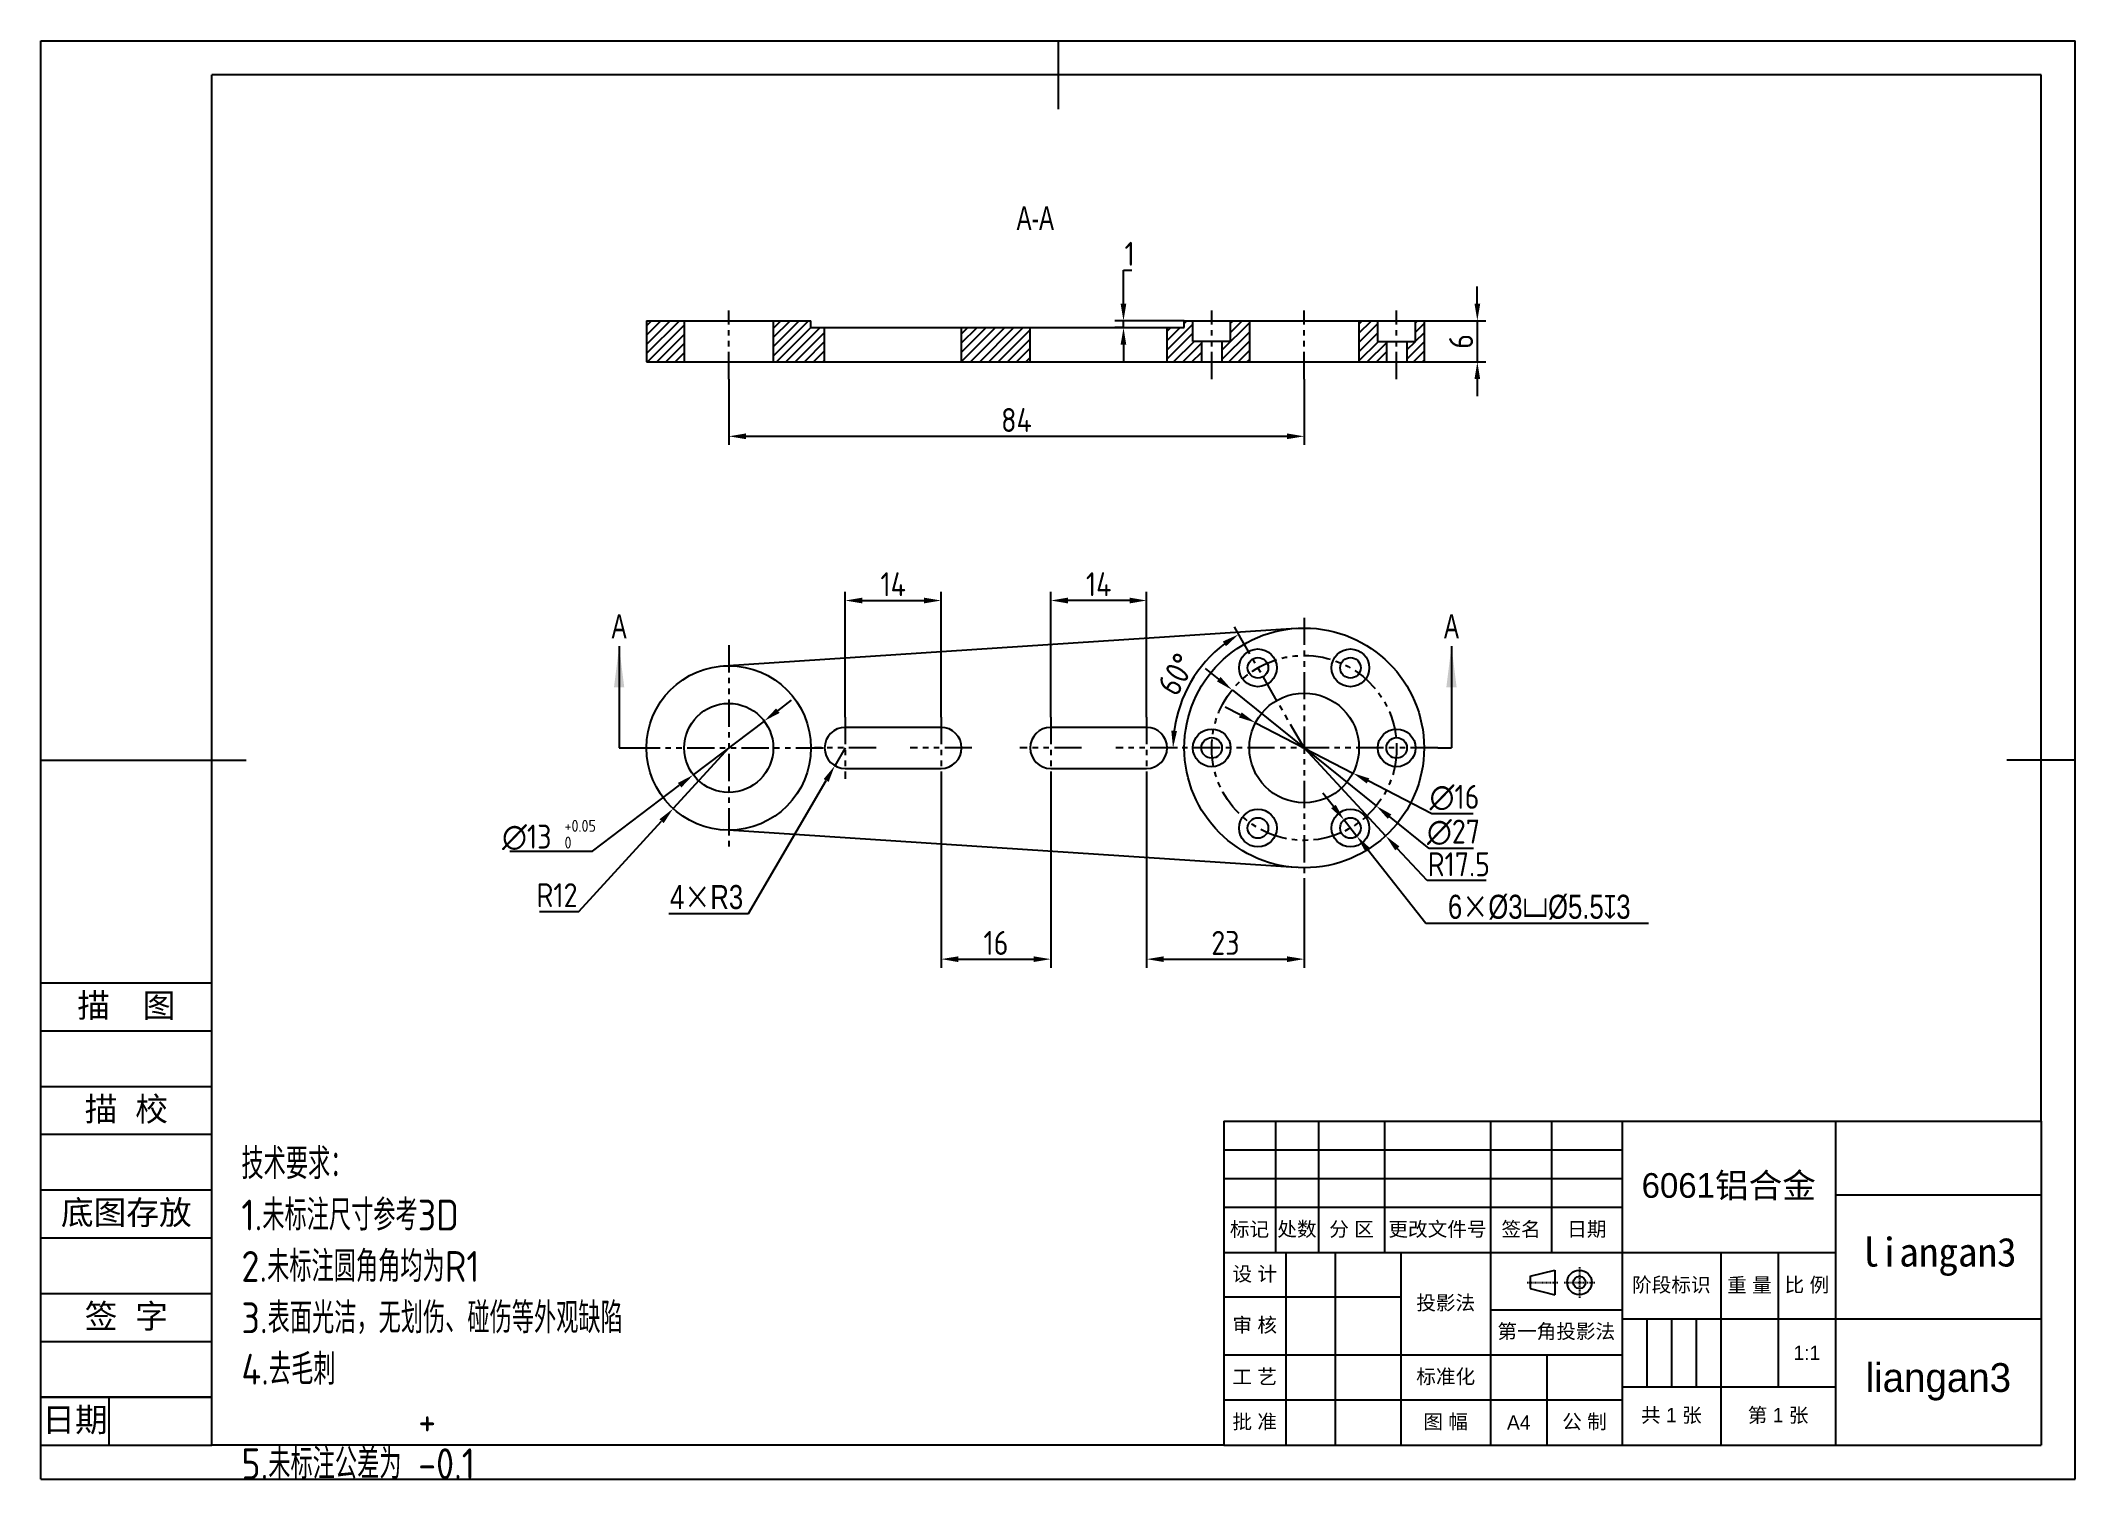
# Model space of a CAD drawing. Header units: millimetres. Extents: x 0 to 297, y 0 to 210.
import ezdxf
from ezdxf.enums import TextEntityAlignment as Align

# ---------------------------------------------------------------- set-up
doc = ezdxf.new("R2010")
doc.units = ezdxf.units.MM
doc.header["$LTSCALE"] = 0.25
doc.header["$PDMODE"] = 3
doc.header["$PDSIZE"] = 1
doc.linetypes.add('CENTER', pattern=[0.6, 0.375, -0.075, 0.075, -0.075])
doc.linetypes.add('PHANTOM2', pattern=[31.75, 15.875, -3.175, 3.175, -3.175, 3.175, -3.175])
doc.layers.get('0').update_dxf_attribs({"linetype": 'CONTINUOUS'})
doc.layers.get('Defpoints').update_dxf_attribs({"linetype": 'CONTINUOUS'})
for name, color, linetype in [('0细实线', 7, 'CONTINUOUS'), ('1剖面线', 2, 'CONTINUOUS'), ('1尺寸线', 3, 'CONTINUOUS'), ('2双点画线', 6, 'PHANTOM2'), ('BMQZJ_DXF_TEXT', 7, 'CONTINUOUS'), ('LIANGAN3_DXF_CONTINUOUS_LINE', 7, 'CONTINUOUS'), ('后壳_DXF_FORMAT', 7, 'CONTINUOUS'), ('后壳_DXF_HATCHING', 7, 'CONTINUOUS')]:
    doc.layers.add(name, color=color, linetype=linetype)
doc.styles.get("Standard").update_dxf_attribs({"font": 'CHANGFANGSONG.TTF'})
doc.styles.add('TEXTSTYLE_2', font='CHANGFANGSONG.TTF')
doc.styles.add('字母', font='gbenor.shx', dxfattribs={"height": 3.5, "bigfont": 'gbcbig.shx'})
doc.styles.add('汉字', font='gbenor.shx', dxfattribs={"height": 5, "bigfont": 'gbcbig.shx'})
doc.dimstyles.get("Standard").update_dxf_attribs({"dimtxt": 3.5, "dimasz": 3.5, "dimexe": 1.5, "dimexo": 0, "dimtad": 1, "dimdsep": 46, "dimtxsty": 'STANDARD', "dimblk": '_FILLED', "dimblk1": '_FILLED', "dimblk2": '_FILLED', "dimcen": 0.09, "dimclrt": 3, "dimazin": 2, "dimtol": 1, "dimtp": 0.01, "dimtm": 0.01, "dimtfac": 1, "dimtofl": 0, "dimtmove": 0, "dimatfit": 3, "dimldrblk": '_FILLED', "dimfxl": 1, "dimtolj": 1, "dimarcsym": 0})
doc.dimstyles.new('正常', dxfattribs={"dimtxt": 3.5, "dimasz": 2.5, "dimexe": 1.25, "dimexo": 0, "dimtad": 1, "dimtoh": 1, "dimdsep": 46, "dimtxsty": '字母', "dimcen": 2.5, "dimclrd": 3, "dimclre": 3, "dimclrt": 3, "dimadec": 0, "dimazin": 0, "dimtfac": 1, "dimtmove": 0, "dimatfit": 3, "dimfxl": 1, "dimarcsym": 0})

# ---------------------------------------------------------------- blocks, each defined once
blk = doc.blocks.new('*T5')
at = {"layer": '后壳_DXF_FORMAT', "color": 0, "linetype": 'ByBlock', "lineweight": -2, "transparency": 16777216}
for p, q in [((0, 67.48), (25, 67.48)), ((0, 0), (0, 67.48)), ((25, 0), (25, 67.48)), ((0, 60.48), (25, 60.48)), ((0, 52.36), (25, 52.36)), ((0, 45.36), (25, 45.36)), ((0, 37.24), (25, 37.24)), ((0, 30.24), (25, 30.24)), ((0, 22.12), (25, 22.12)), ((0, 15.12), (25, 15.12)), ((0, 7), (25, 7)), ((10, 0), (10, 7)), ((0, 0), (25, 0))]:
    blk.add_line(p, q, dxfattribs=at)
at = {"layer": '后壳_DXF_FORMAT', "color": 3, "linetype": 'Continuous', "transparency": 16777216, "char_height": 3.5, "attachment_point": 5, "style": 'TEXTSTYLE_2'}
for s, insert, width in [('{\\fSimSun|b0|i0|c134|p2;描  图}', (12.5, 63.98), 24.88), ('描  校', (12.5, 48.86), 24.88), ('底图存放', (12.5, 33.74), 24.88), ('签  字', (12.5, 18.62), 24.88), ('日期', (5, 3.5), 9.88)]:
    blk.add_mtext(s, dxfattribs=dict(at, insert=insert, width=width))
blk = doc.blocks.new('*T6')
at = {"layer": '后壳_DXF_FORMAT', "color": 0, "linetype": 'ByBlock', "lineweight": -2, "transparency": 16777216}
for p, q in [((0, 0), (119.32, 0)), ((0, 0), (0, -47.3)), ((7.55, 0), (7.55, -19.2)), ((13.86, 0), (13.86, -19.2)), ((23.46, 0), (23.46, -19.2)), ((38.96, 0), (38.96, -47.3)), ((47.87, 0), (47.87, -19.2)), ((58.15, 0), (58.15, -47.3)), ((89.32, 0), (89.32, -47.3)), ((119.32, 0), (119.32, -47.3)), ((0, -4.2), (58.15, -4.2)), ((0, -8.4), (58.15, -8.4)), ((89.32, -10.8), (119.32, -10.8)), ((0, -12.6), (58.15, -12.6)), ((0, -19.2), (89.32, -19.2)), ((9.06, -19.2), (9.06, -47.3)), ((16.26, -19.2), (16.26, -47.3)), ((25.86, -19.2), (25.86, -47.3)), ((72.55, -19.2), (72.55, -47.3)), ((80.95, -19.2), (80.95, -38.82)), ((0, -25.67), (25.86, -25.67)), ((38.96, -27.56), (58.15, -27.56)), ((58.15, -28.87), (119.32, -28.87)), ((61.75, -28.87), (61.75, -38.82)), ((65.35, -28.87), (65.35, -38.82)), ((68.95, -28.87), (68.95, -38.82)), ((0, -34.11), (58.15, -34.11)), ((47.18, -34.11), (47.18, -47.3)), ((0, -40.7), (58.15, -40.7)), ((58.15, -38.82), (89.32, -38.82)), ((0, -47.3), (119.32, -47.3))]:
    blk.add_line(p, q, dxfattribs=at)
at = {"layer": '后壳_DXF_FORMAT', "color": 3, "linetype": 'Continuous', "transparency": 16777216, "attachment_point": 5}
for s, insert, char_height, width in [('6061{\\fSimSun|b0|i0|c134|p2;铝合金}', (73.73, -9.6), 3.6, 31.0975), ('标记', (3.77, -15.9), 2.1, 7.474), ('处数', (10.7, -15.9), 2.1, 6.2372), ('分 区', (18.66, -15.9), 2.1, 9.528), ('更改文件号', (31.21, -15.9), 2.1, 15.4332), ('签名', (43.41, -15.9), 2.1, 8.836), ('日期', (53.01, -15.9), 2.1, 10.2064), ('设 计', (4.53, -22.43), 2.1, 8.9832), ('{\\fSimSun|b0|i0|c134|p2;阶段标识}', (65.35, -24.03), 2.1, 14.328), ('重 量', (76.75, -24.03), 2.1, 8.328), ('比 例', (85.13, -24.03), 2.1, 8.2975), ('投影法', (32.41, -26.65), 2.1, 13.0332), ('审 核', (4.53, -29.89), 2.1, 8.9832), ('第一角投影法', (48.55, -30.83), 2.1, 19.1144), ('1:1', (85.13, -33.84), 2.1, 8.2975), ('liangan3', (104.32, -38.08), 4.2, 29.928), ('工 艺', (4.53, -37.41), 2.1, 8.9832), ('标准化', (32.41, -37.41), 2.1, 13.0332), ('第 1 张', (80.93, -43.06), 2.1, 16.6975), ('批 准', (4.53, -44), 2.1, 8.9832), ('图 幅', (32.41, -44), 2.1, 13.0332), ('A4', (43.07, -44), 2.1, 8.1508), ('公 制', (52.67, -44), 2.1, 10.8917), ('共 1 张', (65.35, -43.06), 2.1, 14.328)]:
    blk.add_mtext(s, dxfattribs=dict(at, insert=insert, char_height=char_height, width=width))
at = {"layer": '后壳_DXF_FORMAT', "color": 0, "linetype": 'Continuous', "transparency": 16777216, "insert": (104.32, -19.83), "char_height": 4.2, "width": 29.928, "attachment_point": 5}
blk.add_mtext('{\\fSimSun|b0|i0|c134|p2;\\C3;liangan3}', dxfattribs=at)
blk = doc.blocks.new('FIRST_ANG02_BL2', base_point=(178, 28))
at = {"layer": '后壳_DXF_FORMAT', "color": 7, "linetype": 'Continuous'}
for p, q in [((170.5, 29.5), (176.5, 31)), ((176.5, 31), (176.5, 25)), ((170.5, 29.5), (170.5, 26.5)), ((170.5, 26.5), (176.5, 25))]:
    blk.add_line(p, q, dxfattribs=at)
at = {"layer": '后壳_DXF_FORMAT', "color": 1, "linetype": 'CENTER'}
for p, q in [((182.5, 31.75), (182.5, 24.25)), ((169.75, 28), (177.25, 28)), ((178.75, 28), (186.25, 28))]:
    blk.add_line(p, q, dxfattribs=at)
at = {"layer": '后壳_DXF_FORMAT', "color": 7, "linetype": 'Continuous'}
for radius in [3, 1.5]:
    blk.add_circle((182.5, 28), radius, dxfattribs=at)
blk = doc.blocks.new('*D203')
at = {"layer": '1尺寸线', "color": 3, "lineweight": -2, "transparency": 16777216}
for p, q in [((107.61, 112.2), (109.6, 113.71)), ((105.61, 110.69), (95.26, 102.83)), ((80.54, 91.67), (93.27, 101.32)), ((68.48, 91.67), (80.54, 91.67))]:
    blk.add_line(p, q, dxfattribs=at)
at = {"layer": '1尺寸线', "color": 3, "transparency": 16777216}
for points in [[(107.35, 112.53), (107.86, 111.87), (105.61, 110.69)], [(93.01, 101.65), (93.52, 100.99), (95.26, 102.83)]]:
    blk.add_solid(points, dxfattribs=at)
at = {"layer": 'Defpoints', "color": 0, "transparency": 16777216}
for p in [(105.61, 110.69), (95.26, 102.83)]:
    blk.add_point(p, dxfattribs=at)
at = {"layer": '1尺寸线', "color": 3, "transparency": 16777216, "insert": (74.2, 94.05), "char_height": 3.5, "attachment_point": 5, "style": '字母'}
blk.add_mtext('∅13 {\\H0.5x;\\S+0.05^ 0;}', dxfattribs=at)
blk = doc.blocks.new('*D204')
at = {"layer": '1尺寸线', "color": 3, "lineweight": -2, "transparency": 16777216}
for p, q in [((175.11, 111.58), (172.89, 112.73)), ((177.33, 110.44), (191.54, 103.09)), ((203.06, 97.14), (193.76, 101.94)), ((209.08, 97.14), (203.06, 97.14))]:
    blk.add_line(p, q, dxfattribs=at)
at = {"layer": '1尺寸线', "color": 3, "transparency": 16777216}
for points in [[(175.3, 111.95), (174.92, 111.21), (177.33, 110.44)], [(193.95, 102.31), (193.57, 101.57), (191.54, 103.09)]]:
    blk.add_solid(points, dxfattribs=at)
at = {"layer": 'Defpoints', "color": 0, "transparency": 16777216}
for p in [(177.33, 110.44), (191.54, 103.09)]:
    blk.add_point(p, dxfattribs=at)
at = {"layer": '1尺寸线', "color": 3, "transparency": 16777216, "insert": (206.38, 99.51), "char_height": 3.5, "attachment_point": 5, "style": '字母'}
blk.add_mtext('∅16', dxfattribs=at)
blk = doc.blocks.new('*D206')
at = {"layer": '1尺寸线', "color": 3, "lineweight": -2, "transparency": 16777216}
for p, q in [((100.44, 106.76), (92.33, 97.92)), ((78.56, 82.9), (90.64, 96.07)), ((72.8, 82.9), (78.56, 82.9))]:
    blk.add_line(p, q, dxfattribs=at)
at = {"layer": '1尺寸线', "color": 3, "transparency": 16777216}
blk.add_solid([(90.33, 96.35), (90.95, 95.79), (92.33, 97.92)], dxfattribs=at)
at = {"layer": 'Defpoints', "color": 0, "transparency": 16777216}
for p in [(100.44, 106.76), (92.33, 97.92)]:
    blk.add_point(p, dxfattribs=at)
at = {"layer": '1尺寸线', "color": 3, "transparency": 16777216, "insert": (75.37, 85.27), "char_height": 3.5, "attachment_point": 5, "style": '字母'}
blk.add_mtext('R12', dxfattribs=at)
blk = doc.blocks.new('*D207')
at = {"layer": '1尺寸线', "color": 3, "lineweight": -2, "transparency": 16777216}
for p, q in [((184.44, 106.76), (196.33, 93.93)), ((202.38, 87.4), (198.03, 92.09)), ((211, 87.4), (202.38, 87.4))]:
    blk.add_line(p, q, dxfattribs=at)
at = {"layer": '1尺寸线', "color": 3, "transparency": 16777216}
blk.add_solid([(198.34, 92.38), (197.73, 91.81), (196.33, 93.93)], dxfattribs=at)
at = {"layer": 'Defpoints', "color": 0, "transparency": 16777216}
for p in [(184.44, 106.76), (196.33, 93.93)]:
    blk.add_point(p, dxfattribs=at)
at = {"layer": '1尺寸线', "color": 3, "transparency": 16777216, "insert": (207.01, 89.78), "char_height": 3.5, "attachment_point": 5, "style": '字母'}
blk.add_mtext('R17.5', dxfattribs=at)
blk = doc.blocks.new('*D208')
at = {"layer": '1尺寸线', "color": 3, "lineweight": -2, "transparency": 16777216}
for p, q in [((117.44, 106.76), (115.92, 104.17)), ((103.31, 82.6), (114.66, 102.01)), ((91.71, 82.6), (103.31, 82.6))]:
    blk.add_line(p, q, dxfattribs=at)
at = {"layer": '1尺寸线', "color": 3, "transparency": 16777216}
blk.add_solid([(114.3, 102.22), (115.02, 101.8), (115.92, 104.17)], dxfattribs=at)
at = {"layer": 'Defpoints', "color": 0, "transparency": 16777216}
for p in [(115.92, 104.17), (117.44, 106.76)]:
    blk.add_point(p, dxfattribs=at)
at = {"layer": '1尺寸线', "color": 3, "transparency": 16777216, "insert": (97.2, 84.97), "char_height": 3.5, "attachment_point": 5, "style": '字母'}
blk.add_mtext('{\\Fgdt|c134;\\W0.8;4\\fMS Gothic|b0|i0|c128|p49;\\C256;×\\Fgdt|c134;\\C3;R3}', dxfattribs=at)
blk = doc.blocks.new('*D210')
at = {"layer": '1尺寸线', "color": 3, "lineweight": -2, "transparency": 16777216}
for p, q in [((100.44, 160.61), (100.44, 151)), ((184.44, 160.61), (184.44, 151)), ((102.94, 152.25), (181.94, 152.25))]:
    blk.add_line(p, q, dxfattribs=at)
at = {"layer": '1尺寸线', "color": 3, "transparency": 16777216}
for points in [[(102.94, 152.67), (102.94, 151.84), (100.44, 152.25)], [(181.94, 152.67), (181.94, 151.84), (184.44, 152.25)]]:
    blk.add_solid(points, dxfattribs=at)
at = {"layer": 'Defpoints', "color": 0, "transparency": 16777216}
for p in [(100.44, 160.61), (184.44, 160.61), (184.44, 152.25)]:
    blk.add_point(p, dxfattribs=at)
at = {"layer": '1尺寸线', "color": 3, "transparency": 16777216, "insert": (142.44, 154.63), "char_height": 3.5, "attachment_point": 5, "style": '字母'}
blk.add_mtext('84', dxfattribs=at)
blk = doc.blocks.new('*D211')
at = {"layer": '1尺寸线', "color": 3, "lineweight": -2, "transparency": 16777216}
for p, q in [((171.97, 116.79), (170.02, 118.36)), ((173.92, 115.22), (194.95, 98.3)), ((202.7, 92.07), (196.9, 96.73)), ((209.16, 92.07), (202.7, 92.07))]:
    blk.add_line(p, q, dxfattribs=at)
at = {"layer": '1尺寸线', "color": 3, "transparency": 16777216}
for points in [[(172.23, 117.12), (171.71, 116.47), (173.92, 115.22)], [(197.16, 97.06), (196.64, 96.41), (194.95, 98.3)]]:
    blk.add_solid(points, dxfattribs=at)
at = {"layer": 'Defpoints', "color": 0, "transparency": 16777216}
for p in [(173.92, 115.22), (194.95, 98.3)]:
    blk.add_point(p, dxfattribs=at)
at = {"layer": '1尺寸线', "color": 3, "transparency": 16777216, "insert": (206.24, 94.44), "char_height": 3.5, "attachment_point": 5, "style": '字母'}
blk.add_mtext('∅27', dxfattribs=at)
blk = doc.blocks.new('*D212')
at = {"layer": '1尺寸线', "color": 3, "lineweight": -2, "transparency": 16777216}
blk.add_line((175.19, 122.78), (174.24, 124.42), dxfattribs=at)
blk.add_arc((184.44, 106.76), 19.14, 127.4886, 172.5114, dxfattribs=at)
at = {"layer": '1尺寸线', "color": 3, "transparency": 16777216}
for points in [[(172.56, 122.3), (173.02, 121.6), (174.87, 123.34)], [(165.87, 109.23), (165.04, 109.28), (165.29, 106.76)]]:
    blk.add_solid(points, dxfattribs=at)
at = {"layer": 'Defpoints', "color": 0, "transparency": 16777216}
for p in [(175.19, 122.78), (169.77, 119.07), (164.94, 106.76), (184.44, 106.76), (203.94, 106.76)]:
    blk.add_point(p, dxfattribs=at)
at = {"layer": '1尺寸线', "color": 3, "transparency": 16777216, "insert": (165.8, 117.52), "char_height": 3.5, "attachment_point": 5, "rotation": 60, "style": '字母'}
blk.add_mtext('60°', dxfattribs=at)
blk = doc.blocks.new('*D213')
at = {"layer": '1尺寸线', "color": 3, "lineweight": -2, "transparency": 16777216}
for p, q in [((161.44, 102.26), (161.44, 74.68)), ((184.44, 87.76), (184.44, 74.68)), ((163.94, 75.93), (181.94, 75.93))]:
    blk.add_line(p, q, dxfattribs=at)
at = {"layer": '1尺寸线', "color": 3, "transparency": 16777216}
for points in [[(163.94, 76.34), (163.94, 75.51), (161.44, 75.93)], [(181.94, 76.34), (181.94, 75.51), (184.44, 75.93)]]:
    blk.add_solid(points, dxfattribs=at)
at = {"layer": 'Defpoints', "color": 0, "transparency": 16777216}
for p in [(161.44, 102.26), (184.44, 87.76), (184.44, 75.93)]:
    blk.add_point(p, dxfattribs=at)
at = {"layer": '1尺寸线', "color": 3, "transparency": 16777216, "insert": (172.94, 78.3), "char_height": 3.5, "attachment_point": 5, "style": '字母'}
blk.add_mtext('23', dxfattribs=at)
blk = doc.blocks.new('*D214')
at = {"layer": '1尺寸线', "color": 3, "lineweight": -2, "transparency": 16777216}
for p, q in [((147.44, 111.26), (147.44, 129.53)), ((158.94, 128.28), (149.94, 128.28)), ((161.44, 111.26), (161.44, 129.53))]:
    blk.add_line(p, q, dxfattribs=at)
at = {"layer": '1尺寸线', "color": 3, "transparency": 16777216}
for points in [[(149.94, 128.7), (149.94, 127.86), (147.44, 128.28)], [(158.94, 128.7), (158.94, 127.86), (161.44, 128.28)]]:
    blk.add_solid(points, dxfattribs=at)
at = {"layer": 'Defpoints', "color": 0, "transparency": 16777216}
for p in [(147.44, 128.28), (147.44, 111.26), (161.44, 111.26)]:
    blk.add_point(p, dxfattribs=at)
at = {"layer": '1尺寸线', "color": 3, "transparency": 16777216, "insert": (154.44, 130.66), "char_height": 3.5, "attachment_point": 5, "style": '字母'}
blk.add_mtext('14', dxfattribs=at)
blk = doc.blocks.new('*D215')
at = {"layer": '1尺寸线', "color": 3, "lineweight": -2, "transparency": 16777216}
for p, q in [((131.44, 102.26), (131.44, 74.68)), ((147.44, 102.26), (147.44, 74.68)), ((133.94, 75.93), (144.94, 75.93))]:
    blk.add_line(p, q, dxfattribs=at)
at = {"layer": '1尺寸线', "color": 3, "transparency": 16777216}
for points in [[(133.94, 76.34), (133.94, 75.51), (131.44, 75.93)], [(144.94, 76.34), (144.94, 75.51), (147.44, 75.93)]]:
    blk.add_solid(points, dxfattribs=at)
at = {"layer": 'Defpoints', "color": 0, "transparency": 16777216}
for p in [(131.44, 102.26), (147.44, 102.26), (147.44, 75.93)]:
    blk.add_point(p, dxfattribs=at)
at = {"layer": '1尺寸线', "color": 3, "transparency": 16777216, "insert": (139.44, 78.3), "char_height": 3.5, "attachment_point": 5, "style": '字母'}
blk.add_mtext('16', dxfattribs=at)
blk = doc.blocks.new('*D216')
at = {"layer": '1尺寸线', "color": 3, "lineweight": -2, "transparency": 16777216}
for p, q in [((117.44, 111.26), (117.44, 129.53)), ((119.94, 128.28), (128.94, 128.28)), ((131.44, 111.26), (131.44, 129.53))]:
    blk.add_line(p, q, dxfattribs=at)
at = {"layer": '1尺寸线', "color": 3, "transparency": 16777216}
for points in [[(119.94, 128.7), (119.94, 127.86), (117.44, 128.28)], [(128.94, 128.7), (128.94, 127.86), (131.44, 128.28)]]:
    blk.add_solid(points, dxfattribs=at)
at = {"layer": 'Defpoints', "color": 0, "transparency": 16777216}
for p in [(131.44, 128.28), (117.44, 111.26), (131.44, 111.26)]:
    blk.add_point(p, dxfattribs=at)
at = {"layer": '1尺寸线', "color": 3, "transparency": 16777216, "insert": (124.44, 130.66), "char_height": 3.5, "attachment_point": 5, "style": '字母'}
blk.add_mtext('14', dxfattribs=at)
blk = doc.blocks.new('*D218')
at = {"layer": '1尺寸线', "color": 3, "lineweight": -2, "transparency": 16777216}
for p, q in [((209.71, 171.61), (209.71, 174.11)), ((201.94, 169.11), (210.96, 169.11)), ((209.71, 169.11), (209.71, 163.11)), ((201.94, 163.11), (210.96, 163.11)), ((209.71, 160.61), (209.71, 158.11))]:
    blk.add_line(p, q, dxfattribs=at)
at = {"layer": '1尺寸线', "color": 3, "transparency": 16777216}
for points in [[(209.3, 171.61), (210.13, 171.61), (209.71, 169.11)], [(209.3, 160.61), (210.13, 160.61), (209.71, 163.11)]]:
    blk.add_solid(points, dxfattribs=at)
at = {"layer": 'Defpoints', "color": 0, "transparency": 16777216}
for p in [(201.94, 169.11), (201.94, 163.11), (209.71, 163.11)]:
    blk.add_point(p, dxfattribs=at)
at = {"layer": '1尺寸线', "color": 3, "transparency": 16777216, "insert": (207.34, 166.11), "char_height": 3.5, "attachment_point": 5, "rotation": 90, "style": '字母'}
blk.add_mtext('6', dxfattribs=at)
blk = doc.blocks.new('*D220')
at = {"layer": '1尺寸线', "color": 3, "lineweight": -2, "transparency": 16777216}
for p, q in [((158.06, 171.61), (158.06, 176.52)), ((158.06, 176.52), (159.26, 176.52)), ((166.94, 169.11), (156.81, 169.11)), ((158.06, 168.11), (156.81, 168.11)), ((158.06, 168.11), (158.06, 169.11)), ((158.06, 165.61), (158.06, 163.11))]:
    blk.add_line(p, q, dxfattribs=at)
at = {"layer": '1尺寸线', "color": 3, "transparency": 16777216}
for points in [[(157.64, 171.61), (158.47, 171.61), (158.06, 169.11)], [(157.64, 165.61), (158.47, 165.61), (158.06, 168.11)]]:
    blk.add_solid(points, dxfattribs=at)
at = {"layer": 'Defpoints', "color": 0, "transparency": 16777216}
for p in [(158.06, 168.11), (158.06, 168.11), (166.94, 169.11)]:
    blk.add_point(p, dxfattribs=at)
at = {"layer": '1尺寸线', "color": 3, "transparency": 16777216, "insert": (158.97, 178.89), "char_height": 3.5, "attachment_point": 5, "style": '字母'}
blk.add_mtext('1', dxfattribs=at)
blk = doc.blocks.new('_FILLED')
at = {"color": 0, "linetype": 'ByBlock'}
blk.add_solid([(0, 0), (-1, 0.143), (-1, -0.143)], dxfattribs=at)
blk = doc.blocks.new('XSEC_FILLED')
at = {"color": 0, "linetype": 'ByBlock'}
blk.add_solid([(0, 0), (-1, 0.125), (-1, -0.125)], dxfattribs=at)
blk = doc.blocks.new('*D225')
at = {"layer": '1尺寸线', "color": 3, "lineweight": -2, "transparency": 16777216}
for p, q in [((188.71, 98.21), (187.16, 100.18)), ((190.26, 96.25), (192.11, 93.89)), ((202.17, 81.14), (193.66, 91.93)), ((234.7, 81.14), (202.17, 81.14))]:
    blk.add_line(p, q, dxfattribs=at)
at = {"layer": '1尺寸线', "color": 3, "transparency": 16777216}
for points in [[(189.04, 98.47), (188.38, 97.95), (190.26, 96.25)], [(193.99, 92.19), (193.34, 91.67), (192.11, 93.89)]]:
    blk.add_solid(points, dxfattribs=at)
at = {"layer": 'Defpoints', "color": 0, "transparency": 16777216}
for p in [(190.26, 96.25), (192.11, 93.89)]:
    blk.add_point(p, dxfattribs=at)
at = {"layer": '1尺寸线', "color": 3, "transparency": 16777216, "insert": (218.75, 83.51), "char_height": 3.5, "attachment_point": 5, "style": '字母'}
blk.add_mtext('{\\Fgdt|c134;\\W0.8;6\\fMS Gothic|b0|i0|c128|p49;\\C256;×\\Fgdt|c134;\\C3;%%C3v%%C5.5x3}', dxfattribs=at)

msp = doc.modelspace()

# ---------------------------------------------------------------- hatches: boundary and pattern name
at = {"layer": '1剖面线'}
h = msp.add_hatch(dxfattribs=at)
h.set_pattern_fill('ANSI31', color=256, scale=0.3)
h.set_pattern_definition([(45, (184.4359, 106.7625), (-0.673519, 0.673519), [])])
h.paths.add_polyline_path([(93.936, 169.114), (88.436, 169.114), (88.436, 163.114), (93.936, 163.114)])
h.paths.add_polyline_path([(114.436, 168.114), (112.436, 168.114), (112.436, 169.114), (106.936, 169.114), (106.936, 163.114), (114.436, 163.114)])
h.paths.add_polyline_path([(144.436, 168.114), (134.436, 168.114), (134.436, 163.114), (144.436, 163.114)])
h.paths.add_polyline_path([(169.436, 166.114), (168.186, 166.114), (168.186, 169.114), (166.936, 169.114), (166.936, 168.114), (164.436, 168.114), (164.436, 163.114), (169.436, 163.114)])
h.paths.add_polyline_path([(176.436, 169.114), (173.686, 169.114), (173.686, 166.114), (172.436, 166.114), (172.436, 163.114), (176.436, 163.114)])
h.paths.add_polyline_path([(196.436, 166.114), (195.186, 166.114), (195.186, 169.114), (192.436, 169.114), (192.436, 163.114), (196.436, 163.114)])
h.paths.add_polyline_path([(201.936, 169.114), (200.686, 169.114), (200.686, 166.114), (199.436, 166.114), (199.436, 163.114), (201.936, 163.114)])

# ---------------------------------------------------------------- linework, layer by layer
at = {"layer": '2双点画线'}
for p, q in [((100.436, 160.614), (100.436, 170.614)), ((170.936, 160.614), (170.936, 170.614)), ((184.436, 160.614), (184.436, 170.614)), ((197.936, 160.614), (197.936, 170.614)), ((184.436, 125.763), (184.436, 87.763)), ((184.436, 106.763), (175.186, 122.784)), ((100.436, 121.763), (100.436, 91.763)), ((117.436, 111.263), (117.436, 102.263)), ((131.436, 111.263), (131.436, 102.263)), ((147.436, 111.263), (147.436, 102.263)), ((161.436, 111.263), (161.436, 102.263)), ((86.436, 106.763), (114.436, 106.763)), ((121.936, 106.763), (112.936, 106.763)), ((135.936, 106.763), (126.936, 106.763)), ((151.936, 106.763), (142.936, 106.763)), ((165.936, 106.763), (156.936, 106.763)), ((203.936, 106.763), (164.936, 106.763))]:
    msp.add_line(p, q, dxfattribs=at)
msp.add_circle((184.436, 106.763), 13.5, dxfattribs=at)
at = {"layer": 'LIANGAN3_DXF_CONTINUOUS_LINE', "color": 7, "linetype": 'Continuous'}
for p, q in [((88.436, 169.114), (88.436, 163.114)), ((88.436, 169.114), (112.436, 169.114)), ((93.936, 169.114), (93.936, 163.114)), ((106.936, 169.114), (106.936, 163.114)), ((112.436, 168.114), (112.436, 169.114)), ((112.436, 168.114), (166.936, 168.114)), ((114.436, 163.114), (114.436, 168.114)), ((134.436, 163.114), (134.436, 168.114)), ((144.436, 163.114), (144.436, 168.114)), ((164.436, 163.114), (164.436, 168.114)), ((166.936, 169.114), (201.936, 169.114)), ((166.936, 168.114), (166.936, 169.114)), ((168.186, 166.114), (168.186, 169.114)), ((173.686, 166.114), (173.686, 169.114)), ((176.436, 169.114), (176.436, 163.114)), ((192.436, 169.114), (192.436, 163.114)), ((195.186, 166.114), (195.186, 169.114)), ((200.686, 166.114), (200.686, 169.114)), ((201.936, 169.114), (201.936, 163.114)), ((173.686, 166.114), (168.186, 166.114)), ((169.436, 166.114), (169.436, 163.114)), ((172.436, 166.114), (172.436, 163.114)), ((195.186, 166.114), (200.686, 166.114)), ((196.436, 166.114), (196.436, 163.114)), ((199.436, 166.114), (199.436, 163.114)), ((88.436, 163.114), (201.936, 163.114)), ((99.65, 118.737), (183.29, 124.225)), ((131.436, 109.763), (117.436, 109.763)), ((161.436, 109.763), (147.436, 109.763)), ((117.436, 103.763), (131.436, 103.763)), ((147.436, 103.763), (161.436, 103.763)), ((183.29, 89.3), (99.65, 94.788))]:
    msp.add_line(p, q, dxfattribs=at)
for centre, radius in [((184.436, 106.763), 17.5), ((177.686, 118.454), 2.75), ((177.686, 118.454), 1.5), ((191.186, 118.454), 2.75), ((191.186, 118.454), 1.5), ((100.436, 106.763), 12), ((100.436, 106.763), 6.5), ((184.436, 106.763), 8), ((170.936, 106.763), 2.75), ((170.936, 106.763), 1.5), ((197.936, 106.763), 2.75), ((197.936, 106.763), 1.5), ((177.686, 95.071), 2.75), ((177.686, 95.071), 1.5), ((191.186, 95.071), 2.75), ((191.186, 95.071), 1.5)]:
    msp.add_circle(centre, radius, dxfattribs=at)
for centre, start, end in [((117.436, 106.763), 90, 270), ((131.436, 106.763), 270, 90), ((147.436, 106.763), 90, 270), ((161.436, 106.763), 270, 90)]:
    msp.add_arc(centre, 3, start, end, dxfattribs=at)
at = {"layer": '后壳_DXF_FORMAT', "color": 1, "linetype": 'Continuous'}
for p, q in [((0, 0), (0, 210)), ((0, 210), (297, 210)), ((297, 0), (297, 210)), ((25, 12), (0, 12)), ((10, 5), (10, 12)), ((0, 0), (297, 0))]:
    msp.add_line(p, q, dxfattribs=at)
at = {"layer": '后壳_DXF_FORMAT', "color": 7, "linetype": 'Continuous'}
for p, q in [((148.5, 210), (148.5, 200)), ((25, 72.48), (25, 205)), ((292, 205), (25, 205)), ((292, 52.302), (292, 205)), ((0, 105), (30, 105)), ((297, 105), (287, 105)), ((172.684, 5), (25, 5))]:
    msp.add_line(p, q, dxfattribs=at)
at = {"layer": '后壳_DXF_HATCHING', "color": 7}
for p, q in [((84.436, 106.763), (86.436, 106.763)), ((203.936, 106.763), (205.936, 106.763))]:
    msp.add_line(p, q, dxfattribs=at)

# ---------------------------------------------------------------- block references
for name, p in [('*T5', (0, 5)), ('*T6', (172.684, 52.302))]:
    msp.add_blockref(name, p)
at = {"layer": '后壳_DXF_FORMAT', "color": 1, "linetype": 'Continuous', "xscale": 0.6, "yscale": 0.6, "zscale": 0.6}
msp.add_blockref('FIRST_ANG02_BL2', (221.914, 28.737), dxfattribs=at)

# ---------------------------------------------------------------- texts
at = {"layer": '0细实线', "linetype": 'Continuous', "lineweight": -2, "width": 0.7}
msp.add_text('A-A', height=3.5, dxfattribs=at).set_placement((145.187, 182.345), align=Align.CENTER)
at = {"layer": '2双点画线', "color": 2, "insert": (29.306, 48.325), "char_height": 4.5, "attachment_point": 1, "style": '汉字'}
msp.add_mtext_dynamic_manual_height_columns('技术要求：\\P1.未标注尺寸参考3D\\P2.未标注圆角角均为R1\\P3.表面光洁，无划伤、碰伤等外观缺陷\\P4.去毛刺\\P5.未标注公差为 \\S+^ -;0.1', width=102.60538, gutter_width=1, heights=[43.325], dxfattribs=at)
at = {"layer": 'BMQZJ_DXF_TEXT', "linetype": 'Continuous', "width": 0.7}
for p in [(84.436, 122.763), (205.936, 122.763)]:
    msp.add_text('A', height=3.5, dxfattribs=at).set_placement(p, align=Align.CENTER)

# ---------------------------------------------------------------- dimensions: what is measured, and where the dimension line sits
at = {"layer": '1尺寸线'}
dim = msp.add_linear_dim(base=(158.056, 168.114), p1=(166.936, 169.114), p2=(158.056, 168.114), angle=90, dimstyle='正常', dxfattribs=at)
dim.commit()
dim.dimension.update_dxf_attribs({"geometry": '*D220', "text_midpoint": (158.972, 176.517), "dimtype": 160})
dim = msp.add_linear_dim(base=(209.713, 163.114), p1=(201.936, 169.114), p2=(201.936, 163.114), angle=90, dimstyle='正常', dxfattribs=at)
dim.commit()
dim.dimension.update_dxf_attribs({"geometry": '*D218', "text_midpoint": (207.338, 166.114)})
for base, p1, p2, picture, middle in [((184.436, 152.255), (100.436, 160.614), (184.436, 160.614), '*D210', (142.436, 154.63)), ((131.436, 128.281), (117.436, 111.263), (131.436, 111.263), '*D216', (124.436, 130.656)), ((147.436, 128.281), (161.436, 111.263), (147.436, 111.263), '*D214', (154.436, 130.656)), ((147.436, 75.928), (131.436, 102.263), (147.436, 102.263), '*D215', (139.436, 78.303)), ((184.436, 75.928), (161.436, 102.263), (184.436, 87.763), '*D213', (172.936, 78.303))]:
    dim = msp.add_linear_dim(base=base, p1=p1, p2=p2, dimstyle='正常', dxfattribs=at)
    dim.commit()
    dim.dimension.update_dxf_attribs({"geometry": picture, "text_midpoint": middle})
dim = msp.add_angular_dim_2l(base=(169.773, 119.066), line1=((203.936, 106.763), (164.936, 106.763)), line2=((184.436, 106.763), (175.186, 122.784)), dimstyle='正常', dxfattribs=at)
dim.commit()
dim.dimension.update_dxf_attribs({"geometry": '*D212', "text_midpoint": (165.802, 117.521)})
for p1, p2, picture, middle in [((173.918, 115.225), (194.954, 98.3), '*D211', (206.243, 92.067)), ((177.329, 110.436), (191.543, 103.089), '*D204', (206.38, 97.137))]:
    dim = msp.add_diameter_dim_2p(p1=p1, p2=p2, dimstyle='正常', dxfattribs=at)
    dim.commit()
    dim.dimension.update_dxf_attribs({"geometry": picture, "text_midpoint": middle, "dimtype": 163})
for p1, p2, text, picture, middle in [((105.614, 110.691), (95.258, 102.834), '<> {\\H0.5x;\\S+0.05^ 0;}', '*D203', (74.201, 91.671)), ((190.257, 96.249), (192.115, 93.893), '{\\Fgdt|c134;\\W0.8;6\\fMS Gothic|b0|i0|c128|p49;\\C256;×\\Fgdt|c134;\\C3;%%C3v%%C5.5x3}', '*D225', (218.747, 81.14))]:
    dim = msp.add_diameter_dim_2p(p1=p1, p2=p2, text=text, dimstyle='正常', dxfattribs=at)
    dim.commit()
    dim.dimension.update_dxf_attribs({"geometry": picture, "text_midpoint": middle, "dimtype": 163})
for center, mpoint, picture, middle in [((100.436, 106.763), (92.328, 97.916), '*D206', (75.371, 82.898)), ((184.436, 106.763), (196.332, 93.928), '*D207', (207.006, 87.401))]:
    dim = msp.add_radius_dim(center=center, mpoint=mpoint, dimstyle='正常', dxfattribs=at)
    dim.commit()
    dim.dimension.update_dxf_attribs({"geometry": picture, "text_midpoint": middle, "dimtype": 164})
dim = msp.add_radius_dim(center=(117.436, 106.763), mpoint=(115.922, 104.172), text='{\\Fgdt|c134;\\W0.8;4\\fMS Gothic|b0|i0|c128|p49;\\C256;×\\Fgdt|c134;\\C3;<>}', dimstyle='正常', dxfattribs=at)
dim.commit()
dim.dimension.update_dxf_attribs({"geometry": '*D208', "text_midpoint": (97.201, 82.596), "dimtype": 164})

# ---------------------------------------------------------------- leaders
at = {"layer": '后壳_DXF_HATCHING', "color": 7, "linetype": 'Continuous'}
for points in [[(84.436, 121.613), (84.436, 106.763)], [(205.936, 121.613), (205.936, 106.763)]]:
    msp.add_leader(points, dimstyle='STANDARD', override={"dimasz": 6, "dimtad": 0, "dimldrblk": 'XSEC_FILLED'}, dxfattribs=at)

doc.saveas('drawing.dxf')
